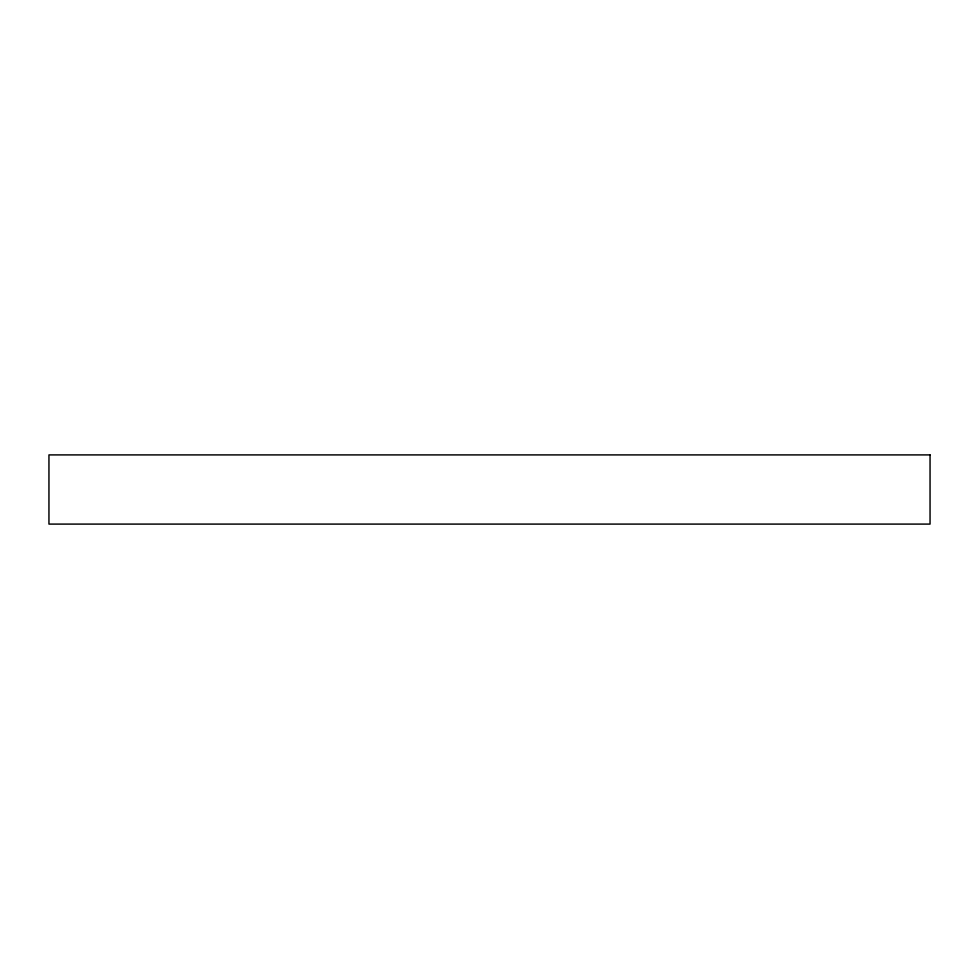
<?xml version="1.0" encoding="UTF-8"?>
<svg xmlns="http://www.w3.org/2000/svg" width="979" height="979" viewBox="0 0 979 979"><rect width="100%" height="100%" fill="white"/><g stroke="black" fill="none" stroke-linecap="round" stroke-linejoin="round"><path stroke-width="1.47" d="M930.05 454.905L48.95 454.905L48.95 524.095L930.05 524.095L930.05 454.905"/></g></svg>
